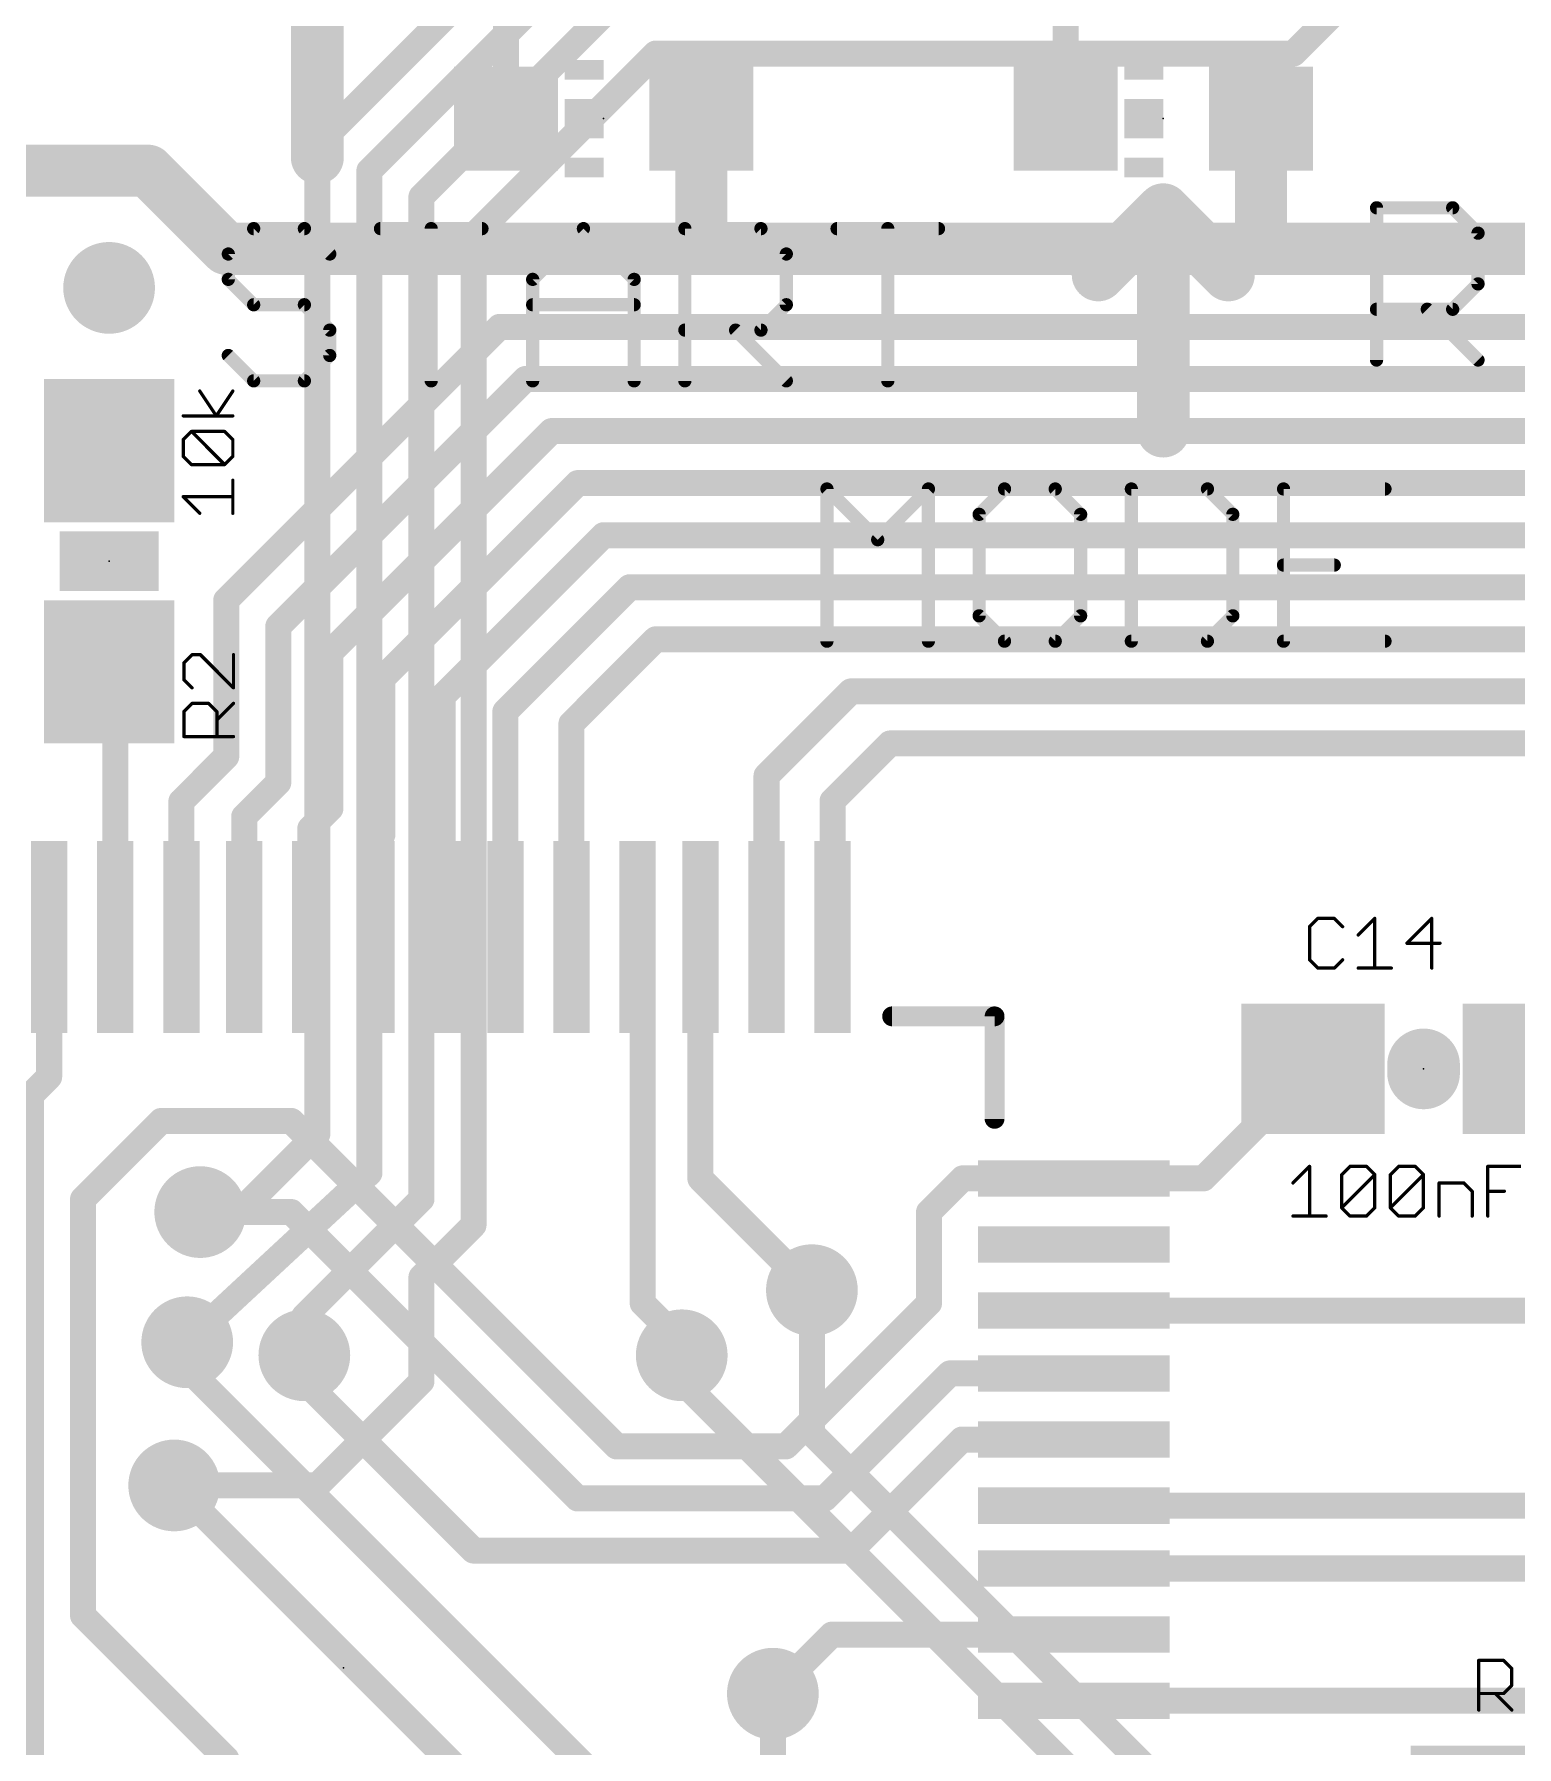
# Model space of a CAD drawing. Extents: x -0.4 to 70.1, y -0.1 to 70.1.
# Drawn here: x 18.12 to 29.52, y 48.59 to 61.75 of the extents above; entities that cross this region are included whole.
import ezdxf

# ---------------------------------------------------------------- set-up
doc = ezdxf.new("R2010")
doc.units = 0
for name, color, linetype in [('1', 22, 'CONTINUOUS'), ('16', 175, 'CONTINUOUS'), ('18', 82, 'CONTINUOUS'), ('21', 253, 'CONTINUOUS'), ('23', 7, 'CONTINUOUS'), ('25', 253, 'CONTINUOUS'), ('27', 253, 'CONTINUOUS')]:
    doc.layers.add(name, color=color, linetype=linetype)

# ---------------------------------------------------------------- blocks, each defined once
blk = doc.blocks.new('RECT')
blk.add_solid([(-0.5, -0.5), (0.5, -0.5), (-0.5, 0.5), (0.5, 0.5)])
blk = doc.blocks.new('ROUNDV')
at = {"const_width": 0.5}
blk.add_lwpolyline([(0, -0.25, 1), (0, 0.25, 1), (0, -0.25)], format="xyb", dxfattribs=at)

msp = doc.modelspace()

# ---------------------------------------------------------------- linework, layer by layer
at = {"layer": '1'}
for points, const_width in [([(21.75, 61.1), (21.75, 62.6)], 0.2), ([(26.05, 61.1), (26.05, 62.6)], 0.2), ([(23.25, 61.1), (23.25, 60.15)], 0.4), ([(27.55, 61.1), (27.55, 60.15)], 0.4), ([(19, 60.7), (17.8, 60.7)], 0.4), ([(19.6, 60.1), (19, 60.7)], 0.4), ([(23.2, 60.1), (19.6, 60.1)], 0.4), ([(23.25, 60.15), (23.2, 60.1)], 0.4), ([(27.6, 60.1), (23.2, 60.1)], 0.4), ([(27.55, 60.15), (27.6, 60.1)], 0.4), ([(31.7, 60.1), (27.6, 60.1)], 0.4), ([(19.6, 57.4), (21.7, 59.5)], 0.2), ([(21.7, 59.5), (34.5, 59.5)], 0.2), ([(20, 57.2), (21.9, 59.1)], 0.2), ([(21.9, 59.1), (34.7, 59.1)], 0.2), ([(20.4, 57), (22.1, 58.7)], 0.2), ([(22.1, 58.7), (34.9, 58.7)], 0.2), ([(20.8, 56.8), (22.3, 58.3)], 0.2), ([(22.3, 58.3), (35.1, 58.3)], 0.2), ([(21.262, 56.662), (22.5, 57.9)], 0.2), ([(22.5, 57.9), (41.82, 57.9)], 0.2), ([(19.6, 56.2), (19.6, 57.4)], 0.2), ([(21.7446, 56.5446), (22.7, 57.5)], 0.2), ([(22.7, 57.5), (35.4, 57.5)], 0.2), ([(20, 56), (20, 57.2)], 0.2), ([(20.4, 55.8), (20.4, 57)], 0.2), ([(22.2526, 56.4526), (22.9, 57.1)], 0.2), ([(22.9, 57.1), (35.2, 57.1)], 0.2), ([(18.7, 56.85), (18.7474, 56.8026)], 0.2), ([(18.7474, 56.8026), (18.7474, 54.8134)], 0.2), ([(20.8, 55.6), (20.8, 56.8)], 0.2), ([(21.262, 54.8134), (21.262, 56.662)], 0.2), ([(23.7512, 56.0512), (24.4, 56.7)], 0.2), ([(24.4, 56.7), (31.4, 56.7)], 0.2), ([(21.7446, 54.8134), (21.7446, 56.5446)], 0.2), ([(22.2526, 54.8134), (22.2526, 56.4526)], 0.2), ([(24.2592, 55.8592), (24.7, 56.3)], 0.2), ([(24.7, 56.3), (30.6, 56.3)], 0.2), ([(19.2554, 55.8554), (19.6, 56.2)], 0.2), ([(19.738, 55.738), (20, 56)], 0.2), ([(23.7512, 54.8134), (23.7512, 56.0512)], 0.2), ([(19.2554, 54.8134), (19.2554, 55.8554)], 0.2), ([(24.2592, 54.8134), (24.2592, 55.8592)], 0.2), ([(19.738, 54.8134), (19.738, 55.738)], 0.2), ([(20.246, 55.646), (20.4, 55.8)], 0.2), ([(19.2554, 54.8134), (19.2554, 55.6554)], 0.2), ([(20.246, 54.8134), (20.246, 55.646)], 0.2), ([(20.754, 55.554), (20.8, 55.6)], 0.2), ([(20.754, 54.8134), (20.754, 55.554)], 0.2), ([(18.2394, 54.8134), (18.2394, 53.7394)], 0.2), ([(22.8, 54.774), (22.7606, 54.8134)], 0.2), ([(22.8, 52), (22.8, 54.774)], 0.2), ([(23.2432, 54.8134), (23.2432, 52.9568)], 0.2), ([(18.2394, 53.7394), (18.1, 53.6)], 0.2), ([(27.1092, 52.9592), (27.95, 53.8)], 0.2), ([(18.1, 47.7), (18.1, 53.6)], 0.2), ([(18.5, 52.8), (19.1, 53.4)], 0.2), ([(19.1, 53.4), (20.1, 53.4)], 0.2), ([(20.1, 53.4), (22.6, 50.9)], 0.2), ([(23.2432, 52.9568), (24.1, 52.1)], 0.2), ([(25, 52.7), (25.2592, 52.9592)], 0.2), ([(25.2592, 52.9592), (26.1134, 52.9592)], 0.2), ([(26.1134, 52.9592), (27.1092, 52.9592)], 0.2), ([(18.5, 49.6), (18.5, 52.8)], 0.2), ([(20.1, 52.7), (19.4, 52.7)], 0.2), ([(22.3, 50.5), (20.1, 52.7)], 0.2), ([(25, 52), (25, 52.7)], 0.2), ([(23.1, 51.7), (22.8, 52)], 0.2), ([(23.9, 50.9), (25, 52)], 0.2), ([(26.1134, 51.9432), (31.1432, 51.9432)], 0.2), ([(19.3, 51.7), (19.3, 51.5)], 0.2), ([(23.1, 51.6), (23.1, 51.7)], 0.2), ([(19.3, 51.5), (23.3, 47.5)], 0.2), ([(20.2, 51.4), (20.2, 51.6)], 0.2), ([(21.5, 50.1), (20.2, 51.4)], 0.2), ([(25.1606, 51.4606), (24.2, 50.5)], 0.2), ([(26.1134, 51.4606), (25.1606, 51.4606)], 0.2), ([(25.2526, 50.9526), (24.4, 50.1)], 0.2), ([(26.1134, 50.9526), (25.2526, 50.9526)], 0.2), ([(22.6, 50.9), (23.9, 50.9)], 0.2), ([(24.3592, 45.4408), (19.2, 50.6)], 0.2), ([(24.2, 50.5), (22.3, 50.5)], 0.2), ([(26.1134, 50.4446), (31.8046, 50.4446)], 0.2), ([(24.4, 50.1), (21.5, 50.1)], 0.2), ([(26.1134, 49.962), (33.838, 49.962)], 0.2), ([(19.6, 48.5), (18.5, 49.6)], 0.2), ([(24.254, 49.454), (23.8, 49)], 0.2), ([(26.1134, 49.454), (24.254, 49.454)], 0.2), ([(26.1134, 48.946), (33.054, 48.946)], 0.2), ([(19.6, 46.3), (19.6, 48.5)], 0.2)]:
    msp.add_lwpolyline(points, dxfattribs=dict(at, const_width=const_width))
for points, const_width in [([(23.35, 61.1, 1), (23.15, 61.1)], 0.2), ([(27.65, 61.1, 1), (27.45, 61.1)], 0.2), ([(21.7, 61.1, 1), (21.8, 61.1)], 0.1), ([(26, 61.1, 1), (26.1, 61.1)], 0.1), ([(19.0707, 60.7707, 1), (18.9293, 60.6293)], 0.2), ([(19, 60.6, 1), (19, 60.8)], 0.2), ([(19.6, 60.2, 1), (19.6, 60)], 0.2), ([(19.5293, 60.0293, 1), (19.6707, 60.1707)], 0.2), ([(23.2, 60.2, 1), (23.2, 60)], 0.2), ([(23.1293, 60.1707, 1), (23.2707, 60.0293)], 0.2), ([(23.3207, 60.0793, 1), (23.1793, 60.2207)], 0.2), ([(23.2, 60, 1), (23.2, 60.2)], 0.2), ([(27.6207, 60.2207, 1), (27.4793, 60.0793)], 0.2), ([(27.6, 60.2, 1), (27.6, 60)], 0.2), ([(27.5293, 60.0293, 1), (27.6707, 60.1707)], 0.2), ([(27.6, 60, 1), (27.6, 60.2)], 0.2), ([(23.15, 60.15, 1), (23.35, 60.15)], 0.2), ([(27.45, 60.15, 1), (27.65, 60.15)], 0.2), ([(21.7, 59.55, 1), (21.7, 59.45)], 0.1), ([(21.7354, 59.4646, 1), (21.6646, 59.5354)], 0.1), ([(21.9, 59.15, 1), (21.9, 59.05)], 0.1), ([(21.9354, 59.0646, 1), (21.8646, 59.1354)], 0.1), ([(22.1, 58.75, 1), (22.1, 58.65)], 0.1), ([(22.1354, 58.6646, 1), (22.0646, 58.7354)], 0.1), ([(22.3, 58.35, 1), (22.3, 58.25)], 0.1), ([(22.3354, 58.2646, 1), (22.2646, 58.3354)], 0.1), ([(22.5, 57.95, 1), (22.5, 57.85)], 0.1), ([(22.5354, 57.8646, 1), (22.4646, 57.9354)], 0.1), ([(19.65, 57.4, 1), (19.55, 57.4)], 0.1), ([(22.7, 57.55, 1), (22.7, 57.45)], 0.1), ([(22.7354, 57.4646, 1), (22.6646, 57.5354)], 0.1), ([(19.5646, 57.4354, 1), (19.6354, 57.3646)], 0.1), ([(19.9646, 57.2354, 1), (20.0354, 57.1646)], 0.1), ([(20.05, 57.2, 1), (19.95, 57.2)], 0.1), ([(20.45, 57, 1), (20.35, 57)], 0.1), ([(22.9, 57.15, 1), (22.9, 57.05)], 0.1), ([(22.9354, 57.0646, 1), (22.8646, 57.1354)], 0.1), ([(20.3646, 57.0354, 1), (20.4354, 56.9646)], 0.1), ([(18.7354, 56.8854, 1), (18.6646, 56.8146)], 0.1), ([(18.7974, 56.8026, 1), (18.6974, 56.8026)], 0.1), ([(18.712, 56.7672, 1), (18.7828, 56.838)], 0.1), ([(20.7646, 56.8354, 1), (20.8354, 56.7646)], 0.1), ([(20.85, 56.8, 1), (20.75, 56.8)], 0.1), ([(21.2266, 56.6974, 1), (21.2974, 56.6266)], 0.1), ([(21.312, 56.662, 1), (21.212, 56.662)], 0.1), ([(24.4, 56.75, 1), (24.4, 56.65)], 0.1), ([(24.4354, 56.6646, 1), (24.3646, 56.7354)], 0.1), ([(21.7092, 56.58, 1), (21.78, 56.5092)], 0.1), ([(21.7946, 56.5446, 1), (21.6946, 56.5446)], 0.1), ([(22.2172, 56.488, 1), (22.288, 56.4172)], 0.1), ([(22.3026, 56.4526, 1), (22.2026, 56.4526)], 0.1), ([(24.7, 56.35, 1), (24.7, 56.25)], 0.1), ([(24.7354, 56.2646, 1), (24.6646, 56.3354)], 0.1), ([(19.55, 56.2, 1), (19.65, 56.2)], 0.1), ([(19.6354, 56.1646, 1), (19.5646, 56.2354)], 0.1), ([(19.95, 56, 1), (20.05, 56)], 0.1), ([(20.0354, 55.9646, 1), (19.9646, 56.0354)], 0.1), ([(23.7158, 56.0866, 1), (23.7866, 56.0158)], 0.1), ([(23.8012, 56.0512, 1), (23.7012, 56.0512)], 0.1), ([(19.22, 55.8908, 1), (19.2908, 55.82)], 0.1), ([(19.3054, 55.8554, 1), (19.2054, 55.8554)], 0.1), ([(24.2238, 55.8946, 1), (24.2946, 55.8238)], 0.1), ([(24.3092, 55.8592, 1), (24.2092, 55.8592)], 0.1), ([(19.7026, 55.7734, 1), (19.7734, 55.7026)], 0.1), ([(19.788, 55.738, 1), (19.688, 55.738)], 0.1), ([(20.35, 55.8, 1), (20.45, 55.8)], 0.1), ([(20.4354, 55.7646, 1), (20.3646, 55.8354)], 0.1), ([(19.3054, 55.6554, 1), (19.2054, 55.6554)], 0.1), ([(20.2106, 55.6814, 1), (20.2814, 55.6106)], 0.1), ([(20.296, 55.646, 1), (20.196, 55.646)], 0.1), ([(20.804, 55.554, 1), (20.704, 55.554)], 0.1), ([(20.75, 55.6, 1), (20.85, 55.6)], 0.1), ([(20.8354, 55.5646, 1), (20.7646, 55.6354)], 0.1), ([(20.7186, 55.5894, 1), (20.7894, 55.5186)], 0.1), ([(18.2894, 54.8134, 1), (18.1894, 54.8134)], 0.1), ([(18.6974, 54.8134, 1), (18.7974, 54.8134)], 0.1), ([(19.2054, 54.8134, 1), (19.3054, 54.8134)], 0.1), ([(19.2054, 54.8134, 1), (19.3054, 54.8134)], 0.1), ([(19.688, 54.8134, 1), (19.788, 54.8134)], 0.1), ([(20.196, 54.8134, 1), (20.296, 54.8134)], 0.1), ([(20.704, 54.8134, 1), (20.804, 54.8134)], 0.1), ([(21.212, 54.8134, 1), (21.312, 54.8134)], 0.1), ([(21.6946, 54.8134, 1), (21.7946, 54.8134)], 0.1), ([(22.2026, 54.8134, 1), (22.3026, 54.8134)], 0.1), ([(22.796, 54.8488, 1), (22.7252, 54.778)], 0.1), ([(22.85, 54.774, 1), (22.75, 54.774)], 0.1), ([(23.2932, 54.8134, 1), (23.1932, 54.8134)], 0.1), ([(23.7012, 54.8134, 1), (23.8012, 54.8134)], 0.1), ([(24.2092, 54.8134, 1), (24.3092, 54.8134)], 0.1), ([(22.7646, 54.7386, 1), (22.8354, 54.8094)], 0.1), ([(18.2748, 53.704, 1), (18.204, 53.7748)], 0.1), ([(27.9854, 53.7646, 1), (27.9146, 53.8354)], 0.1), ([(18.0646, 53.6354, 1), (18.1354, 53.5646)], 0.1), ([(18.15, 53.6, 1), (18.05, 53.6)], 0.1), ([(18.1894, 53.7394, 1), (18.2894, 53.7394)], 0.1), ([(19.1, 53.45, 1), (19.1, 53.35)], 0.1), ([(19.1354, 53.3646, 1), (19.0646, 53.4354)], 0.1), ([(20.1354, 53.4354, 1), (20.0646, 53.3646)], 0.1), ([(20.1, 53.35, 1), (20.1, 53.45)], 0.1), ([(23.2786, 52.9922, 1), (23.2078, 52.9214)], 0.1), ([(25.2592, 53.0092, 1), (25.2592, 52.9092)], 0.1), ([(25.2946, 52.9238, 1), (25.2238, 52.9946)], 0.1), ([(26.1134, 53.0092, 1), (26.1134, 52.9092)], 0.1), ([(26.1134, 52.9092, 1), (26.1134, 53.0092)], 0.1), ([(27.0738, 52.9946, 1), (27.1446, 52.9238)], 0.1), ([(27.1092, 52.9092, 1), (27.1092, 53.0092)], 0.1), ([(18.55, 52.8, 1), (18.45, 52.8)], 0.1), ([(23.1932, 52.9568, 1), (23.2932, 52.9568)], 0.1), ([(18.4646, 52.8354, 1), (18.5354, 52.7646)], 0.1), ([(19.4, 52.75, 1), (19.4, 52.65)], 0.1), ([(20.1354, 52.7354, 1), (20.0646, 52.6646)], 0.1), ([(20.1, 52.65, 1), (20.1, 52.75)], 0.1), ([(24.9646, 52.7354, 1), (25.0354, 52.6646)], 0.1), ([(25.05, 52.7, 1), (24.95, 52.7)], 0.1), ([(22.8354, 52.0354, 1), (22.7646, 51.9646)], 0.1), ([(24.0646, 52.0646, 1), (24.1354, 52.1354)], 0.1), ([(25.0354, 51.9646, 1), (24.9646, 52.0354)], 0.1), ([(22.75, 52, 1), (22.85, 52)], 0.1), ([(24.95, 52, 1), (25.05, 52)], 0.1), ([(26.1134, 51.9932, 1), (26.1134, 51.8932)], 0.1), ([(19.35, 51.7, 1), (19.25, 51.7)], 0.1), ([(23.15, 51.7, 1), (23.05, 51.7)], 0.1), ([(23.0646, 51.6646, 1), (23.1354, 51.7354)], 0.1), ([(19.3354, 51.5354, 1), (19.2646, 51.4646)], 0.1), ([(20.25, 51.6, 1), (20.15, 51.6)], 0.1), ([(23.05, 51.6, 1), (23.15, 51.6)], 0.1), ([(19.25, 51.5, 1), (19.35, 51.5)], 0.1), ([(20.2354, 51.4354, 1), (20.1646, 51.3646)], 0.1), ([(20.15, 51.4, 1), (20.25, 51.4)], 0.1), ([(25.1606, 51.5106, 1), (25.1606, 51.4106)], 0.1), ([(25.196, 51.4252, 1), (25.1252, 51.496)], 0.1), ([(26.1134, 51.4106, 1), (26.1134, 51.5106)], 0.1), ([(25.2526, 51.0026, 1), (25.2526, 50.9026)], 0.1), ([(25.288, 50.9172, 1), (25.2172, 50.988)], 0.1), ([(26.1134, 50.9026, 1), (26.1134, 51.0026)], 0.1), ([(22.6, 50.95, 1), (22.6, 50.85)], 0.1), ([(22.5646, 50.8646, 1), (22.6354, 50.9354)], 0.1), ([(23.8646, 50.9354, 1), (23.9354, 50.8646)], 0.1), ([(23.9, 50.85, 1), (23.9, 50.95)], 0.1), ([(19.2354, 50.6354, 1), (19.1646, 50.5646)], 0.1), ([(22.3, 50.55, 1), (22.3, 50.45)], 0.1), ([(22.2646, 50.4646, 1), (22.3354, 50.5354)], 0.1), ([(24.1646, 50.5354, 1), (24.2354, 50.4646)], 0.1), ([(24.2, 50.45, 1), (24.2, 50.55)], 0.1), ([(26.1134, 50.4946, 1), (26.1134, 50.3946)], 0.1), ([(21.5, 50.15, 1), (21.5, 50.05)], 0.1), ([(21.4646, 50.0646, 1), (21.5354, 50.1354)], 0.1), ([(24.3646, 50.1354, 1), (24.4354, 50.0646)], 0.1), ([(24.4, 50.05, 1), (24.4, 50.15)], 0.1), ([(26.1134, 50.012, 1), (26.1134, 49.912)], 0.1), ([(18.5354, 49.6354, 1), (18.4646, 49.5646)], 0.1), ([(18.45, 49.6, 1), (18.55, 49.6)], 0.1), ([(24.254, 49.504, 1), (24.254, 49.404)], 0.1), ([(24.2894, 49.4186, 1), (24.2186, 49.4894)], 0.1), ([(26.1134, 49.404, 1), (26.1134, 49.504)], 0.1), ([(23.7646, 49.0354, 1), (23.8354, 48.9646)], 0.1), ([(26.1134, 48.996, 1), (26.1134, 48.896)], 0.1), ([(19.65, 48.5, 1), (19.55, 48.5)], 0.1)]:
    msp.add_lwpolyline(points, format="xyb", dxfattribs=dict(at, const_width=const_width))
at = {"layer": '16', "const_width": 0.2}
for points in [[(20.3, 60.9), (22.5, 63.1)], [(22.7, 62.7), (20.7, 60.7)], [(27.8, 61.6), (28.9, 62.7)], [(21.1, 60.5), (22.6, 62)], [(21.5, 60.2), (22.9, 61.6)], [(22.9, 61.6), (27.8, 61.6)], [(20.3, 53.3), (20.3, 60.9)], [(20.7, 60.7), (20.7, 53)], [(21.1, 52.8), (21.1, 60.5)], [(21.5, 52.6), (21.5, 60.2)], [(19.7, 52.7), (20.3, 53.3)], [(20.7, 53), (19.3, 51.7)], [(20.2, 51.9), (21.1, 52.8)], [(19.4, 52.7), (19.7, 52.7)], [(21.1, 52.2), (21.5, 52.6)], [(21.1, 51.4), (21.1, 52.2)], [(24.1, 52.1), (24.1, 51)], [(20.2, 51.6), (20.2, 51.9)], [(23.1, 51.4), (23.1, 51.6)], [(20.3, 50.6), (21.1, 51.4)], [(26.9, 47.6), (23.1, 51.4)], [(24.1, 51), (26.7, 48.4)], [(19.2, 50.6), (20.3, 50.6)], [(23.8, 49), (23.8, 45.3)]]:
    msp.add_lwpolyline(points, dxfattribs=at)
at = {"layer": '16', "const_width": 0.1}
for points in [[(22.9, 61.65, 1), (22.9, 61.55)], [(22.9354, 61.5646, 1), (22.8646, 61.6354)], [(27.7646, 61.6354, 1), (27.8354, 61.5646)], [(27.8, 61.55, 1), (27.8, 61.65)], [(20.2646, 60.9354, 1), (20.3354, 60.8646)], [(20.35, 60.9, 1), (20.25, 60.9)], [(20.6646, 60.7354, 1), (20.7354, 60.6646)], [(20.75, 60.7, 1), (20.65, 60.7)], [(21.0646, 60.5354, 1), (21.1354, 60.4646)], [(21.15, 60.5, 1), (21.05, 60.5)], [(21.4646, 60.2354, 1), (21.5354, 60.1646)], [(21.55, 60.2, 1), (21.45, 60.2)], [(20.25, 53.3, 1), (20.35, 53.3)], [(20.3354, 53.2646, 1), (20.2646, 53.3354)], [(20.65, 53, 1), (20.75, 53)], [(20.734, 52.9634, 1), (20.666, 53.0366)], [(21.1354, 52.7646, 1), (21.0646, 52.8354)], [(19.4, 52.75, 1), (19.4, 52.65)], [(19.6646, 52.7354, 1), (19.7354, 52.6646)], [(19.7, 52.65, 1), (19.7, 52.75)], [(21.05, 52.8, 1), (21.15, 52.8)], [(21.45, 52.6, 1), (21.55, 52.6)], [(21.5354, 52.5646, 1), (21.4646, 52.6354)], [(21.0646, 52.2354, 1), (21.1354, 52.1646)], [(21.15, 52.2, 1), (21.05, 52.2)], [(24.15, 52.1, 1), (24.05, 52.1)], [(20.1646, 51.9354, 1), (20.2354, 51.8646)], [(20.25, 51.9, 1), (20.15, 51.9)], [(19.266, 51.7366, 1), (19.334, 51.6634)], [(20.15, 51.6, 1), (20.25, 51.6)], [(23.15, 51.6, 1), (23.05, 51.6)], [(21.05, 51.4, 1), (21.15, 51.4)], [(21.1354, 51.3646, 1), (21.0646, 51.4354)], [(23.1354, 51.4354, 1), (23.0646, 51.3646)], [(23.05, 51.4, 1), (23.15, 51.4)], [(24.1354, 51.0354, 1), (24.0646, 50.9646)], [(24.05, 51, 1), (24.15, 51)], [(19.2, 50.65, 1), (19.2, 50.55)], [(20.2646, 50.6354, 1), (20.3354, 50.5646)], [(20.3, 50.55, 1), (20.3, 50.65)], [(23.85, 49, 1), (23.75, 49)]]:
    msp.add_lwpolyline(points, format="xyb", dxfattribs=at)
at = {"layer": '21'}
for points, const_width in [([(25.5038, 54.2038), (24.7164, 54.2038)], 0.1524), ([(25.5038, 53.4164), (25.5038, 54.2038)], 0.1524), ([(28.8, 53.8305), (28.8, 53.7695)], 0.5588)]:
    msp.add_lwpolyline(points, dxfattribs=dict(at, const_width=const_width))
for points, const_width in [([(24.7164, 54.2419, 1), (24.7164, 54.1657)], 0.0762), ([(25.5419, 54.2038, 1), (25.4657, 54.2038)], 0.0762), ([(25.5038, 54.1657, 1), (25.5038, 54.2419)], 0.0762), ([(28.9397, 53.8305, 1), (28.6603, 53.8305)], 0.2794), ([(28.6603, 53.7695, 1), (28.9397, 53.7695)], 0.2794), ([(25.4657, 53.4164, 1), (25.5419, 53.4164)], 0.0762)]:
    msp.add_lwpolyline(points, format="xyb", dxfattribs=dict(at, const_width=const_width))
at = {"layer": '23'}
for p in [(22.5, 61.1), (26.8, 61.1), (18.7, 57.7), (28.8, 53.8), (20.5, 49.2)]:
    msp.add_point(p, dxfattribs=at)
at = {"layer": '25'}
for points, const_width in [([(20.3, 62.4), (20.3, 60.8)], 0.4064), ([(26.8, 60.4), (26.3, 59.9)], 0.4064), ([(26.8, 60.4), (27.3, 59.9)], 0.4064), ([(26.8, 60.3), (26.8, 58.7)], 0.4064), ([(28.4388, 59.2458), (28.4388, 60.4152)], 0.1016), ([(28.4388, 60.4152), (29.0235, 60.4152)], 0.1016), ([(29.0235, 60.4152), (29.2184, 60.2203)], 0.1016), ([(19.8107, 60.2552), (19.6158, 60.0603)], 0.1016), ([(20.2005, 60.2552), (19.8107, 60.2552)], 0.1016), ([(20.3954, 60.0603), (20.2005, 60.2552)], 0.1016), ([(20.7852, 60.2552), (21.5648, 60.2552)], 0.1016), ([(21.175, 59.0858), (21.175, 60.2552)], 0.1016), ([(21.9546, 59.8654), (22.3444, 60.2552)], 0.1016), ([(22.3444, 60.2552), (22.7342, 59.8654)], 0.1016), ([(23.124, 59.0858), (23.124, 60.2552)], 0.1016), ([(23.124, 60.2552), (23.7087, 60.2552)], 0.1016), ([(23.7087, 60.2552), (23.9036, 60.0603)], 0.1016), ([(24.2934, 60.2552), (25.073, 60.2552)], 0.1016), ([(24.6832, 59.0858), (24.6832, 60.2552)], 0.1016), ([(29.2184, 60.2203), (29.2184, 59.8305)], 0.1016), ([(19.6158, 60.0603), (19.6158, 59.8654)], 0.1016), ([(23.9036, 60.0603), (23.9036, 59.6705)], 0.1016), ([(19.6158, 59.8654), (19.8107, 59.6705)], 0.1016), ([(21.9546, 59.0858), (21.9546, 59.8654)], 0.1016), ([(22.7342, 59.8654), (22.7342, 59.0858)], 0.1016), ([(29.2184, 59.8305), (29.0235, 59.6356)], 0.1016), ([(19.8107, 59.6705), (20.2005, 59.6705)], 0.1016), ([(20.2005, 59.6705), (20.3954, 59.4756)], 0.1016), ([(21.9546, 59.6705), (22.7342, 59.6705)], 0.1016), ([(23.9036, 59.6705), (23.7087, 59.4756)], 0.1016), ([(29.0235, 59.6356), (28.4388, 59.6356)], 0.1016), ([(28.8286, 59.6356), (29.2184, 59.2458)], 0.1016), ([(20.3954, 59.4756), (20.3954, 59.2807)], 0.1016), ([(23.7087, 59.4756), (23.124, 59.4756)], 0.1016), ([(23.5138, 59.4756), (23.9036, 59.0858)], 0.1016), ([(19.8107, 59.0858), (19.6158, 59.2807)], 0.1016), ([(20.3954, 59.2807), (20.2005, 59.0858)], 0.1016), ([(20.2005, 59.0858), (19.8107, 59.0858)], 0.1016), ([(24.2158, 57.0858), (24.2158, 58.2552)], 0.1016), ([(24.2158, 58.2552), (24.6056, 57.8654)], 0.1016), ([(24.6056, 57.8654), (24.9954, 58.2552)], 0.1016), ([(24.9954, 58.2552), (24.9954, 57.0858)], 0.1016), ([(25.5801, 58.2552), (25.3852, 58.0603)], 0.1016), ([(25.9699, 58.2552), (25.5801, 58.2552)], 0.1016), ([(26.1648, 58.0603), (25.9699, 58.2552)], 0.1016), ([(26.5546, 58.2552), (26.5546, 57.0858)], 0.1016), ([(27.1393, 58.2552), (26.5546, 58.2552)], 0.1016), ([(27.3342, 58.0603), (27.1393, 58.2552)], 0.1016), ([(28.5036, 58.2552), (27.724, 58.2552)], 0.1016), ([(27.724, 58.2552), (27.724, 57.0858)], 0.1016), ([(25.3852, 58.0603), (25.3852, 57.2807)], 0.1016), ([(26.1648, 57.2807), (26.1648, 58.0603)], 0.1016), ([(27.3342, 57.2807), (27.3342, 58.0603)], 0.1016), ([(27.724, 57.6705), (28.1138, 57.6705)], 0.1016), ([(25.3852, 57.2807), (25.5801, 57.0858)], 0.1016), ([(25.9699, 57.0858), (26.1648, 57.2807)], 0.1016), ([(27.1393, 57.0858), (27.3342, 57.2807)], 0.1016), ([(25.5801, 57.0858), (25.9699, 57.0858)], 0.1016), ([(26.5546, 57.0858), (27.1393, 57.0858)], 0.1016), ([(27.724, 57.0858), (28.5036, 57.0858)], 0.1016), ([(19.3379, 56.9817), (19.2744, 56.9182)], 0.0254), ([(19.4015, 56.9817), (19.3379, 56.9817)], 0.0254), ([(19.6557, 56.7275), (19.4015, 56.9817)], 0.0254), ([(19.6557, 56.9817), (19.6557, 56.7275)], 0.0254), ([(19.2744, 56.9182), (19.2744, 56.791)], 0.0254), ([(19.2744, 56.791), (19.3379, 56.7275)], 0.0254), ([(19.2744, 56.5439), (19.3379, 56.6075)], 0.0254), ([(19.3379, 56.6075), (19.465, 56.6075)], 0.0254), ([(19.465, 56.6075), (19.5286, 56.5439)], 0.0254), ([(19.5286, 56.4804), (19.6557, 56.6075)], 0.0254), ([(19.2744, 56.3533), (19.2744, 56.5439)], 0.0254), ([(19.5286, 56.5439), (19.5286, 56.3533)], 0.0254), ([(19.6557, 56.3533), (19.2744, 56.3533)], 0.0254), ([(27.9873, 54.956), (27.9237, 54.8925)], 0.0254), ([(27.9237, 54.8925), (27.9237, 54.6383)], 0.0254), ([(28.1144, 54.956), (27.9873, 54.956)], 0.0254), ([(28.1779, 54.8925), (28.1144, 54.956)], 0.0254), ([(28.2979, 54.8289), (28.425, 54.956)], 0.0254), ([(28.425, 54.956), (28.425, 54.5747)], 0.0254), ([(28.8628, 54.956), (28.6721, 54.7654)], 0.0254), ([(28.8628, 54.5747), (28.8628, 54.956)], 0.0254), ([(28.6721, 54.7654), (28.9263, 54.7654)], 0.0254), ([(27.9237, 54.6383), (27.9873, 54.5747)], 0.0254), ([(28.1144, 54.5747), (28.1779, 54.6383)], 0.0254), ([(27.9873, 54.5747), (28.1144, 54.5747)], 0.0254), ([(28.2979, 54.5747), (28.5521, 54.5747)], 0.0254), ([(29.2237, 48.8747), (29.2237, 49.256)], 0.0254), ([(29.2237, 49.256), (29.4144, 49.256)], 0.0254), ([(29.4144, 49.256), (29.4779, 49.1925)], 0.0254), ([(29.4779, 49.1925), (29.4779, 49.0654)], 0.0254), ([(29.4779, 49.0654), (29.4144, 49.0018)], 0.0254), ([(29.4144, 49.0018), (29.2237, 49.0018)], 0.0254), ([(29.3508, 49.0018), (29.4779, 48.8747)], 0.0254)]:
    msp.add_lwpolyline(points, dxfattribs=dict(at, const_width=const_width))
for points, const_width in [([(20.1984, 60.8, 1), (20.4016, 60.8)], 0.2032), ([(26.8718, 60.4718, 1), (26.7282, 60.3282)], 0.2032), ([(26.8718, 60.3282, 1), (26.7282, 60.4718)], 0.2032), ([(26.9016, 60.3, 1), (26.6984, 60.3)], 0.2032), ([(28.4642, 60.4152, 1), (28.4134, 60.4152)], 0.0508), ([(28.4388, 60.4406, 1), (28.4388, 60.3898)], 0.0508), ([(29.0415, 60.4332, 1), (29.0055, 60.3972)], 0.0508), ([(29.0235, 60.3898, 1), (29.0235, 60.4406)], 0.0508), ([(19.8107, 60.2806, 1), (19.8107, 60.2298)], 0.0508), ([(19.8287, 60.2372, 1), (19.7927, 60.2732)], 0.0508), ([(20.2185, 60.2732, 1), (20.1825, 60.2372)], 0.0508), ([(20.2005, 60.2298, 1), (20.2005, 60.2806)], 0.0508), ([(20.7852, 60.2806, 1), (20.7852, 60.2298)], 0.0508), ([(21.2004, 60.2552, 1), (21.1496, 60.2552)], 0.0508), ([(21.5648, 60.2298, 1), (21.5648, 60.2806)], 0.0508), ([(22.3624, 60.2732, 1), (22.3264, 60.2372)], 0.0508), ([(22.3624, 60.2372, 1), (22.3264, 60.2732)], 0.0508), ([(23.1494, 60.2552, 1), (23.0986, 60.2552)], 0.0508), ([(23.124, 60.2806, 1), (23.124, 60.2298)], 0.0508), ([(23.7266, 60.2732, 1), (23.6907, 60.2372)], 0.0508), ([(23.7087, 60.2298, 1), (23.7087, 60.2806)], 0.0508), ([(24.2934, 60.2806, 1), (24.2934, 60.2298)], 0.0508), ([(24.7086, 60.2552, 1), (24.6578, 60.2552)], 0.0508), ([(25.073, 60.2298, 1), (25.073, 60.2806)], 0.0508), ([(29.2438, 60.2203, 1), (29.193, 60.2203)], 0.0508), ([(29.2004, 60.2023, 1), (29.2364, 60.2383)], 0.0508), ([(19.5978, 60.0783, 1), (19.6338, 60.0423)], 0.0508), ([(19.6412, 60.0603, 1), (19.5904, 60.0603)], 0.0508), ([(20.3774, 60.0423, 1), (20.4134, 60.0783)], 0.0508), ([(23.929, 60.0603, 1), (23.8782, 60.0603)], 0.0508), ([(23.8856, 60.0423, 1), (23.9215, 60.0783)], 0.0508), ([(26.2282, 59.9718, 1), (26.3718, 59.8282)], 0.2032), ([(27.2282, 59.8282, 1), (27.3718, 59.9718)], 0.2032), ([(19.6338, 59.8834, 1), (19.5978, 59.8474)], 0.0508), ([(19.5904, 59.8654, 1), (19.6412, 59.8654)], 0.0508), ([(21.9366, 59.8834, 1), (21.9726, 59.8474)], 0.0508), ([(21.98, 59.8654, 1), (21.9292, 59.8654)], 0.0508), ([(22.7596, 59.8654, 1), (22.7088, 59.8654)], 0.0508), ([(22.7162, 59.8474, 1), (22.7522, 59.8834)], 0.0508), ([(29.2364, 59.8125, 1), (29.2004, 59.8485)], 0.0508), ([(29.193, 59.8305, 1), (29.2438, 59.8305)], 0.0508), ([(19.8107, 59.6959, 1), (19.8107, 59.6451)], 0.0508), ([(19.7927, 59.6525, 1), (19.8287, 59.6885)], 0.0508), ([(20.2185, 59.6885, 1), (20.1825, 59.6525)], 0.0508), ([(20.2005, 59.6451, 1), (20.2005, 59.6959)], 0.0508), ([(21.9546, 59.6959, 1), (21.9546, 59.6451)], 0.0508), ([(22.7342, 59.6451, 1), (22.7342, 59.6959)], 0.0508), ([(23.8782, 59.6705, 1), (23.929, 59.6705)], 0.0508), ([(23.9215, 59.6525, 1), (23.8856, 59.6885)], 0.0508), ([(28.4388, 59.661, 1), (28.4388, 59.6102)], 0.0508), ([(28.8466, 59.6536, 1), (28.8106, 59.6176)], 0.0508), ([(29.0055, 59.6536, 1), (29.0415, 59.6176)], 0.0508), ([(29.0235, 59.6102, 1), (29.0235, 59.661)], 0.0508), ([(20.4208, 59.4756, 1), (20.37, 59.4756)], 0.0508), ([(20.3774, 59.4576, 1), (20.4134, 59.4936)], 0.0508), ([(23.124, 59.501, 1), (23.124, 59.4502)], 0.0508), ([(23.5317, 59.4936, 1), (23.4958, 59.4576)], 0.0508), ([(23.6907, 59.4936, 1), (23.7266, 59.4576)], 0.0508), ([(23.7087, 59.4502, 1), (23.7087, 59.501)], 0.0508), ([(19.6338, 59.2987, 1), (19.5978, 59.2627)], 0.0508), ([(20.37, 59.2807, 1), (20.4208, 59.2807)], 0.0508), ([(20.4134, 59.2627, 1), (20.3774, 59.2987)], 0.0508), ([(28.4134, 59.2458, 1), (28.4642, 59.2458)], 0.0508), ([(29.2004, 59.2278, 1), (29.2364, 59.2638)], 0.0508), ([(19.8107, 59.1112, 1), (19.8107, 59.0604)], 0.0508), ([(19.7927, 59.0678, 1), (19.8287, 59.1038)], 0.0508), ([(20.1825, 59.1038, 1), (20.2185, 59.0678)], 0.0508), ([(20.2005, 59.0604, 1), (20.2005, 59.1112)], 0.0508), ([(21.1496, 59.0858, 1), (21.2004, 59.0858)], 0.0508), ([(21.9292, 59.0858, 1), (21.98, 59.0858)], 0.0508), ([(22.7088, 59.0858, 1), (22.7596, 59.0858)], 0.0508), ([(23.0986, 59.0858, 1), (23.1494, 59.0858)], 0.0508), ([(23.8856, 59.0678, 1), (23.9215, 59.1038)], 0.0508), ([(24.6578, 59.0858, 1), (24.7086, 59.0858)], 0.0508), ([(26.6984, 58.7, 1), (26.9016, 58.7)], 0.2032), ([(24.2338, 58.2732, 1), (24.1978, 58.2372)], 0.0508), ([(24.2412, 58.2552, 1), (24.1904, 58.2552)], 0.0508), ([(25.0208, 58.2552, 1), (24.97, 58.2552)], 0.0508), ([(25.0134, 58.2372, 1), (24.9774, 58.2732)], 0.0508), ([(25.5801, 58.2806, 1), (25.5801, 58.2298)], 0.0508), ([(25.5981, 58.2372, 1), (25.5621, 58.2732)], 0.0508), ([(25.9879, 58.2732, 1), (25.9519, 58.2372)], 0.0508), ([(25.9699, 58.2298, 1), (25.9699, 58.2806)], 0.0508), ([(26.58, 58.2552, 1), (26.5292, 58.2552)], 0.0508), ([(26.5546, 58.2806, 1), (26.5546, 58.2298)], 0.0508), ([(27.1573, 58.2732, 1), (27.1213, 58.2372)], 0.0508), ([(27.1393, 58.2298, 1), (27.1393, 58.2806)], 0.0508), ([(27.724, 58.2806, 1), (27.724, 58.2298)], 0.0508), ([(27.7494, 58.2552, 1), (27.6986, 58.2552)], 0.0508), ([(28.5036, 58.2298, 1), (28.5036, 58.2806)], 0.0508), ([(25.3672, 58.0783, 1), (25.4032, 58.0423)], 0.0508), ([(25.4106, 58.0603, 1), (25.3598, 58.0603)], 0.0508), ([(26.1902, 58.0603, 1), (26.1394, 58.0603)], 0.0508), ([(26.1468, 58.0423, 1), (26.1828, 58.0783)], 0.0508), ([(27.3596, 58.0603, 1), (27.3088, 58.0603)], 0.0508), ([(27.3162, 58.0423, 1), (27.3522, 58.0783)], 0.0508), ([(24.5876, 57.8834, 1), (24.6236, 57.8474)], 0.0508), ([(24.5876, 57.8474, 1), (24.6236, 57.8834)], 0.0508), ([(27.724, 57.6959, 1), (27.724, 57.6451)], 0.0508), ([(28.1138, 57.6451, 1), (28.1138, 57.6959)], 0.0508), ([(25.4032, 57.2987, 1), (25.3672, 57.2627)], 0.0508), ([(25.3598, 57.2807, 1), (25.4106, 57.2807)], 0.0508), ([(26.1394, 57.2807, 1), (26.1902, 57.2807)], 0.0508), ([(26.1828, 57.2627, 1), (26.1468, 57.2987)], 0.0508), ([(27.3088, 57.2807, 1), (27.3596, 57.2807)], 0.0508), ([(27.3522, 57.2627, 1), (27.3162, 57.2987)], 0.0508), ([(24.1904, 57.0858, 1), (24.2412, 57.0858)], 0.0508), ([(24.97, 57.0858, 1), (25.0208, 57.0858)], 0.0508), ([(25.5801, 57.1112, 1), (25.5801, 57.0604)], 0.0508), ([(25.5621, 57.0678, 1), (25.5981, 57.1038)], 0.0508), ([(25.9519, 57.1038, 1), (25.9879, 57.0678)], 0.0508), ([(25.9699, 57.0604, 1), (25.9699, 57.1112)], 0.0508), ([(26.5546, 57.1112, 1), (26.5546, 57.0604)], 0.0508), ([(26.5292, 57.0858, 1), (26.58, 57.0858)], 0.0508), ([(27.1213, 57.1038, 1), (27.1573, 57.0678)], 0.0508), ([(27.1393, 57.0604, 1), (27.1393, 57.1112)], 0.0508), ([(27.724, 57.1112, 1), (27.724, 57.0604)], 0.0508), ([(27.6986, 57.0858, 1), (27.7494, 57.0858)], 0.0508), ([(28.5036, 57.0604, 1), (28.5036, 57.1112)], 0.0508), ([(19.3379, 56.9881, 1), (19.3379, 56.9754)], 0.0127), ([(19.3424, 56.9772, 1), (19.3334, 56.9862)], 0.0127), ([(19.406, 56.9862, 1), (19.397, 56.9772)], 0.0127), ([(19.4015, 56.9754, 1), (19.4015, 56.9881)], 0.0127), ([(19.6621, 56.9817, 1), (19.6493, 56.9817)], 0.0127), ([(19.2807, 56.9182, 1), (19.268, 56.9182)], 0.0127), ([(19.2699, 56.9226, 1), (19.2789, 56.9137)], 0.0127), ([(19.268, 56.791, 1), (19.2807, 56.791)], 0.0127), ([(19.2789, 56.7955, 1), (19.2699, 56.7866)], 0.0127), ([(19.3334, 56.723, 1), (19.3424, 56.732)], 0.0127), ([(19.6493, 56.7275, 1), (19.6621, 56.7275)], 0.0127), ([(19.6512, 56.723, 1), (19.6602, 56.732)], 0.0127), ([(19.3379, 56.6138, 1), (19.3379, 56.6012)], 0.0127), ([(19.3424, 56.603, 1), (19.3334, 56.612)], 0.0127), ([(19.4695, 56.612, 1), (19.4605, 56.603)], 0.0127), ([(19.465, 56.6012, 1), (19.465, 56.6138)], 0.0127), ([(19.6602, 56.603, 1), (19.6512, 56.612)], 0.0127), ([(19.2807, 56.5439, 1), (19.268, 56.5439)], 0.0127), ([(19.2699, 56.5484, 1), (19.2789, 56.5395)], 0.0127), ([(19.5349, 56.5439, 1), (19.5222, 56.5439)], 0.0127), ([(19.5241, 56.4849, 1), (19.5331, 56.4759)], 0.0127), ([(19.5241, 56.5395, 1), (19.5331, 56.5484)], 0.0127), ([(19.268, 56.3533, 1), (19.2807, 56.3533)], 0.0127), ([(19.2744, 56.3596, 1), (19.2744, 56.3469)], 0.0127), ([(19.5222, 56.3533, 1), (19.5349, 56.3533)], 0.0127), ([(19.6557, 56.3469, 1), (19.6557, 56.3596)], 0.0127), ([(27.9301, 54.8925, 1), (27.9173, 54.8925)], 0.0127), ([(27.9192, 54.897, 1), (27.9282, 54.888)], 0.0127), ([(27.9873, 54.9624, 1), (27.9873, 54.9497)], 0.0127), ([(27.9917, 54.9515, 1), (27.9828, 54.9605)], 0.0127), ([(28.1189, 54.9605, 1), (28.1099, 54.9515)], 0.0127), ([(28.1144, 54.9497, 1), (28.1144, 54.9624)], 0.0127), ([(28.1734, 54.888, 1), (28.1824, 54.897)], 0.0127), ([(28.4314, 54.956, 1), (28.4187, 54.956)], 0.0127), ([(28.4295, 54.9515, 1), (28.4205, 54.9605)], 0.0127), ([(28.8691, 54.956, 1), (28.8564, 54.956)], 0.0127), ([(28.8673, 54.9515, 1), (28.8583, 54.9605)], 0.0127), ([(28.2934, 54.8334, 1), (28.3024, 54.8244)], 0.0127), ([(28.6721, 54.7717, 1), (28.6721, 54.759)], 0.0127), ([(28.6676, 54.7699, 1), (28.6766, 54.7609)], 0.0127), ([(28.9263, 54.759, 1), (28.9263, 54.7717)], 0.0127), ([(27.9173, 54.6383, 1), (27.9301, 54.6383)], 0.0127), ([(27.9282, 54.6427, 1), (27.9192, 54.6338)], 0.0127), ([(28.1824, 54.6338, 1), (28.1734, 54.6427)], 0.0127), ([(27.9873, 54.581, 1), (27.9873, 54.5684)], 0.0127), ([(27.9828, 54.5702, 1), (27.9917, 54.5792)], 0.0127), ([(28.1099, 54.5792, 1), (28.1189, 54.5702)], 0.0127), ([(28.1144, 54.5684, 1), (28.1144, 54.581)], 0.0127), ([(28.2979, 54.581, 1), (28.2979, 54.5684)], 0.0127), ([(28.4187, 54.5747, 1), (28.4314, 54.5747)], 0.0127), ([(28.5521, 54.5684, 1), (28.5521, 54.581)], 0.0127), ([(28.8564, 54.5747, 1), (28.8691, 54.5747)], 0.0127), ([(29.2301, 49.256, 1), (29.2173, 49.256)], 0.0127), ([(29.2237, 49.2624, 1), (29.2237, 49.2497)], 0.0127), ([(29.4189, 49.2605, 1), (29.4099, 49.2515)], 0.0127), ([(29.4144, 49.2497, 1), (29.4144, 49.2624)], 0.0127), ([(29.4843, 49.1925, 1), (29.4716, 49.1925)], 0.0127), ([(29.4734, 49.188, 1), (29.4824, 49.197)], 0.0127), ([(29.4716, 49.0654, 1), (29.4843, 49.0654)], 0.0127), ([(29.4824, 49.0609, 1), (29.4734, 49.0699)], 0.0127), ([(29.2237, 49.0082, 1), (29.2237, 48.9955)], 0.0127), ([(29.3553, 49.0063, 1), (29.3463, 48.9973)], 0.0127), ([(29.4099, 49.0063, 1), (29.4189, 48.9973)], 0.0127), ([(29.4144, 48.9955, 1), (29.4144, 49.0082)], 0.0127), ([(29.2173, 48.8747, 1), (29.2301, 48.8747)], 0.0127), ([(29.4734, 48.8702, 1), (29.4824, 48.8792)], 0.0127)]:
    msp.add_lwpolyline(points, format="xyb", dxfattribs=dict(at, const_width=const_width))
at = {"layer": '27', "const_width": 0.0254}
for points in [[(19.5236, 58.8169), (19.3965, 59.0075)], [(19.6507, 59.0075), (19.5236, 58.8169)], [(19.6507, 58.8169), (19.2694, 58.8169)], [(19.2694, 58.6333), (19.3329, 58.6969)], [(19.3329, 58.6969), (19.5871, 58.6969)], [(19.5871, 58.4427), (19.3329, 58.6969)], [(19.5871, 58.6969), (19.6507, 58.6333)], [(19.2694, 58.5062), (19.2694, 58.6333)], [(19.6507, 58.6333), (19.6507, 58.5062)], [(19.3329, 58.4427), (19.2694, 58.5062)], [(19.5871, 58.4427), (19.3329, 58.4427)], [(19.6507, 58.5062), (19.5871, 58.4427)], [(19.6507, 58.0684), (19.6507, 58.3227)], [(19.3965, 58.0684), (19.2694, 58.1956)], [(19.2694, 58.1956), (19.6507, 58.1956)], [(27.7967, 52.9239), (27.9238, 53.051)], [(27.9238, 53.051), (27.9238, 52.6697)], [(28.1709, 52.9875), (28.2345, 53.051)], [(28.2345, 53.051), (28.3616, 53.051)], [(28.3616, 53.051), (28.4251, 52.9875)], [(28.5451, 52.9875), (28.6087, 53.051)], [(28.6087, 53.051), (28.7358, 53.051)], [(28.7358, 53.051), (28.7993, 52.9875)], [(29.2935, 52.6697), (29.2935, 53.051)], [(29.2935, 53.051), (29.5477, 53.051)], [(28.1709, 52.7333), (28.1709, 52.9875)], [(28.1709, 52.7333), (28.4251, 52.9875)], [(28.4251, 52.9875), (28.4251, 52.7333)], [(28.5451, 52.7333), (28.5451, 52.9875)], [(28.5451, 52.7333), (28.7993, 52.9875)], [(28.7993, 52.9875), (28.7993, 52.7333)], [(28.9193, 52.6697), (28.9193, 52.9239)], [(28.9193, 52.9239), (29.11, 52.9239)], [(29.11, 52.9239), (29.1735, 52.8604)], [(29.1735, 52.8604), (29.1735, 52.6697)], [(29.2935, 52.8604), (29.4206, 52.8604)], [(27.7967, 52.6697), (28.0509, 52.6697)], [(28.2345, 52.6697), (28.1709, 52.7333)], [(28.3616, 52.6697), (28.2345, 52.6697)], [(28.4251, 52.7333), (28.3616, 52.6697)], [(28.6087, 52.6697), (28.5451, 52.7333)], [(28.7358, 52.6697), (28.6087, 52.6697)], [(28.7993, 52.7333), (28.7358, 52.6697)]]:
    msp.add_lwpolyline(points, dxfattribs=at)
at = {"layer": '27', "const_width": 0.0127}
for points in [[(19.4018, 59.011, 1), (19.3912, 59.004)], [(19.656, 59.004, 1), (19.6454, 59.011)], [(19.2694, 58.8232, 1), (19.2694, 58.8105)], [(19.5183, 58.8204, 1), (19.5289, 58.8133)], [(19.5183, 58.8133, 1), (19.5289, 58.8204)], [(19.6507, 58.8105, 1), (19.6507, 58.8232)], [(19.3374, 58.7014, 1), (19.3284, 58.6924)], [(19.3329, 58.7032, 1), (19.3329, 58.6905)], [(19.3374, 58.6924, 1), (19.3284, 58.7014)], [(19.5916, 58.7014, 1), (19.5827, 58.6924)], [(19.5871, 58.6905, 1), (19.5871, 58.7032)], [(19.2757, 58.6333, 1), (19.263, 58.6333)], [(19.2649, 58.6378, 1), (19.2739, 58.6288)], [(19.6571, 58.6333, 1), (19.6443, 58.6333)], [(19.6462, 58.6288, 1), (19.6552, 58.6378)], [(19.2739, 58.5107, 1), (19.2649, 58.5017)], [(19.263, 58.5062, 1), (19.2757, 58.5062)], [(19.3329, 58.449, 1), (19.3329, 58.4363)], [(19.3284, 58.4382, 1), (19.3374, 58.4471)], [(19.5827, 58.4471, 1), (19.5916, 58.4382)], [(19.5827, 58.4382, 1), (19.5916, 58.4471)], [(19.5871, 58.4363, 1), (19.5871, 58.449)], [(19.6443, 58.5062, 1), (19.6571, 58.5062)], [(19.6552, 58.5017, 1), (19.6462, 58.5107)], [(19.6571, 58.3227, 1), (19.6443, 58.3227)], [(19.2739, 58.2, 1), (19.2649, 58.1911)], [(19.2694, 58.2019, 1), (19.2694, 58.1892)], [(19.6507, 58.1892, 1), (19.6507, 58.2019)], [(19.392, 58.064, 1), (19.401, 58.0729)], [(19.6443, 58.0684, 1), (19.6571, 58.0684)], [(27.9302, 53.051, 1), (27.9175, 53.051)], [(27.9283, 53.0465, 1), (27.9193, 53.0555)], [(28.2345, 53.0574, 1), (28.2345, 53.0447)], [(28.2389, 53.0465, 1), (28.23, 53.0555)], [(28.3661, 53.0555, 1), (28.3571, 53.0465)], [(28.3616, 53.0447, 1), (28.3616, 53.0574)], [(28.6087, 53.0574, 1), (28.6087, 53.0447)], [(28.6132, 53.0465, 1), (28.6042, 53.0555)], [(28.7403, 53.0555, 1), (28.7313, 53.0465)], [(28.7358, 53.0447, 1), (28.7358, 53.0574)], [(29.2999, 53.051, 1), (29.2872, 53.051)], [(29.2935, 53.0574, 1), (29.2935, 53.0447)], [(27.7922, 52.9284, 1), (27.8012, 52.9194)], [(28.1773, 52.9875, 1), (28.1646, 52.9875)], [(28.1664, 52.992, 1), (28.1754, 52.983)], [(28.4315, 52.9875, 1), (28.4188, 52.9875)], [(28.4296, 52.983, 1), (28.4206, 52.992)], [(28.4206, 52.983, 1), (28.4296, 52.992)], [(28.5515, 52.9875, 1), (28.5388, 52.9875)], [(28.5406, 52.992, 1), (28.5496, 52.983)], [(28.8057, 52.9875, 1), (28.793, 52.9875)], [(28.8038, 52.983, 1), (28.7948, 52.992)], [(28.7948, 52.983, 1), (28.8038, 52.992)], [(28.9193, 52.9303, 1), (28.9193, 52.9176)], [(28.9257, 52.9239, 1), (28.913, 52.9239)], [(29.1145, 52.9284, 1), (29.1055, 52.9194)], [(29.11, 52.9176, 1), (29.11, 52.9303)], [(29.1799, 52.8604, 1), (29.1672, 52.8604)], [(29.169, 52.8559, 1), (29.178, 52.8649)], [(29.2935, 52.8667, 1), (29.2935, 52.854)], [(29.4206, 52.854, 1), (29.4206, 52.8667)], [(27.7967, 52.6761, 1), (27.7967, 52.6634)], [(27.9175, 52.6697, 1), (27.9302, 52.6697)], [(28.0509, 52.6634, 1), (28.0509, 52.6761)], [(28.1754, 52.7377, 1), (28.1664, 52.7288)], [(28.1664, 52.7377, 1), (28.1754, 52.7288)], [(28.1646, 52.7333, 1), (28.1773, 52.7333)], [(28.2345, 52.6761, 1), (28.2345, 52.6634)], [(28.23, 52.6652, 1), (28.2389, 52.6742)], [(28.3571, 52.6742, 1), (28.3661, 52.6652)], [(28.3616, 52.6634, 1), (28.3616, 52.6761)], [(28.4188, 52.7333, 1), (28.4315, 52.7333)], [(28.4296, 52.7288, 1), (28.4206, 52.7377)], [(28.5496, 52.7377, 1), (28.5406, 52.7288)], [(28.5406, 52.7377, 1), (28.5496, 52.7288)], [(28.5388, 52.7333, 1), (28.5515, 52.7333)], [(28.6087, 52.6761, 1), (28.6087, 52.6634)], [(28.6042, 52.6652, 1), (28.6132, 52.6742)], [(28.7313, 52.6742, 1), (28.7403, 52.6652)], [(28.7358, 52.6634, 1), (28.7358, 52.6761)], [(28.793, 52.7333, 1), (28.8057, 52.7333)], [(28.8038, 52.7288, 1), (28.7948, 52.7377)], [(28.913, 52.6697, 1), (28.9257, 52.6697)], [(29.1672, 52.6697, 1), (29.1799, 52.6697)], [(29.2872, 52.6697, 1), (29.2999, 52.6697)]]:
    msp.add_lwpolyline(points, format="xyb", dxfattribs=at)

# ---------------------------------------------------------------- block references
at = {"layer": '1'}
for p, xscale, yscale, rotation in [((21.75, 61.1), 0.8, 0.8, 90), ((23.25, 61.1), 0.8, 0.8, 90), ((26.05, 61.1), 0.8, 0.8, 90), ((27.55, 61.1), 0.8, 0.8, 90), ((18.2394, 54.8134), 0.2794, 1.4732, 180), ((18.7474, 54.8134), 0.2794, 1.4732, 180), ((19.2554, 54.8134), 0.2794, 1.4732, 180), ((19.738, 54.8134), 0.2794, 1.4732, 180), ((20.246, 54.8134), 0.2794, 1.4732, 180), ((20.754, 54.8134), 0.2794, 1.4732, 180), ((21.262, 54.8134), 0.2794, 1.4732, 180), ((21.7446, 54.8134), 0.2794, 1.4732, 180), ((22.2526, 54.8134), 0.2794, 1.4732, 180), ((22.7606, 54.8134), 0.2794, 1.4732, 180), ((23.2432, 54.8134), 0.2794, 1.4732, 180), ((23.7512, 54.8134), 0.2794, 1.4732, 180), ((24.2592, 54.8134), 0.2794, 1.4732, 180), ((26.1134, 52.9592), 0.2794, 1.4732, 270), ((26.1134, 52.4512), 0.2794, 1.4732, 270), ((26.1134, 51.9432), 0.2794, 1.4732, 270), ((26.1134, 51.4606), 0.2794, 1.4732, 270), ((26.1134, 50.9526), 0.2794, 1.4732, 270), ((26.1134, 50.4446), 0.2794, 1.4732, 270), ((26.1134, 49.962), 0.2794, 1.4732, 270), ((26.1134, 49.454), 0.2794, 1.4732, 270), ((26.1134, 48.946), 0.2794, 1.4732, 270)]:
    msp.add_blockref('RECT', p, dxfattribs=dict(at, xscale=xscale, yscale=yscale, rotation=rotation))
at = {"layer": '1', "xscale": 1.1, "rotation": 270}
for p in [(18.7, 58.55), (18.7, 56.85)]:
    msp.add_blockref('RECT', p, dxfattribs=at)
at = {"layer": '1', "xscale": 1.1}
for p in [(27.95, 53.8), (29.65, 53.8), (29.25, 48.1)]:
    msp.add_blockref('RECT', p, dxfattribs=at)
at = {"layer": '18', "xscale": 0.7048, "yscale": 0.7048}
for p in [(18.7, 59.8), (18.7, 59.8), (19.4, 52.7), (19.4, 52.7), (24.1, 52.1), (24.1, 52.1), (19.3, 51.7), (19.3, 51.7), (20.2, 51.6), (20.2, 51.6), (23.1, 51.6), (23.1, 51.6), (19.2, 50.6), (19.2, 50.6), (23.8, 49), (23.8, 49)]:
    msp.add_blockref('ROUNDV', p, dxfattribs=at)
at = {"layer": '21'}
for p, xscale, yscale, rotation in [((22.35, 61.475), 0.15, 0.3, 90), ((26.65, 61.475), 0.15, 0.3, 90), ((22.35, 61.1), 0.3, 0.3, 90), ((26.65, 61.1), 0.3, 0.3, 90), ((22.35, 60.725), 0.15, 0.3, 90), ((26.65, 60.725), 0.15, 0.3, 90), ((18.7, 57.7), 0.4572, 0.762, 270)]:
    msp.add_blockref('RECT', p, dxfattribs=dict(at, xscale=xscale, yscale=yscale, rotation=rotation))

doc.saveas('drawing.dxf')
